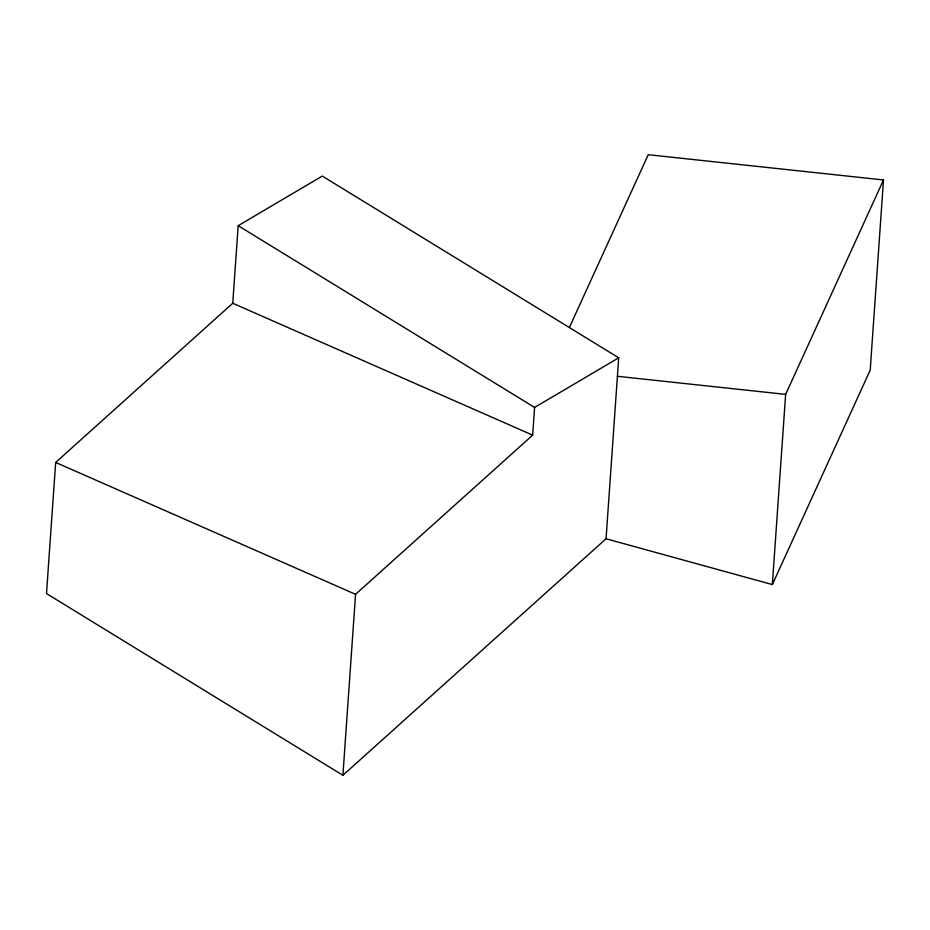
<?xml version="1.0" encoding="UTF-8"?>
<svg xmlns="http://www.w3.org/2000/svg" width="930" height="930" viewBox="0 0 930 930"><rect width="100%" height="100%" fill="white"/><g stroke="black" fill="none" stroke-linecap="round" stroke-linejoin="round"><path stroke-width="1.4" d="M55.672 462.454L46.5 593.561L342.903 775.294L606.046 538.761L618.706 357.794L322.28 176.072L238.185 225.699L232.756 303.261L55.672 462.454L355.562 594.328L532.658 435.135L534.599 407.433L618.706 357.794M342.903 775.294L355.562 594.328M606.046 538.761L772.342 584.575L785.641 394.378L883.5 179.955L648.245 154.706L569.602 327M883.5 179.955L870.201 370.152L772.342 584.575M617.415 376.29L785.641 394.378M232.756 303.261L532.658 435.135M238.185 225.699L534.599 407.433"/></g></svg>
